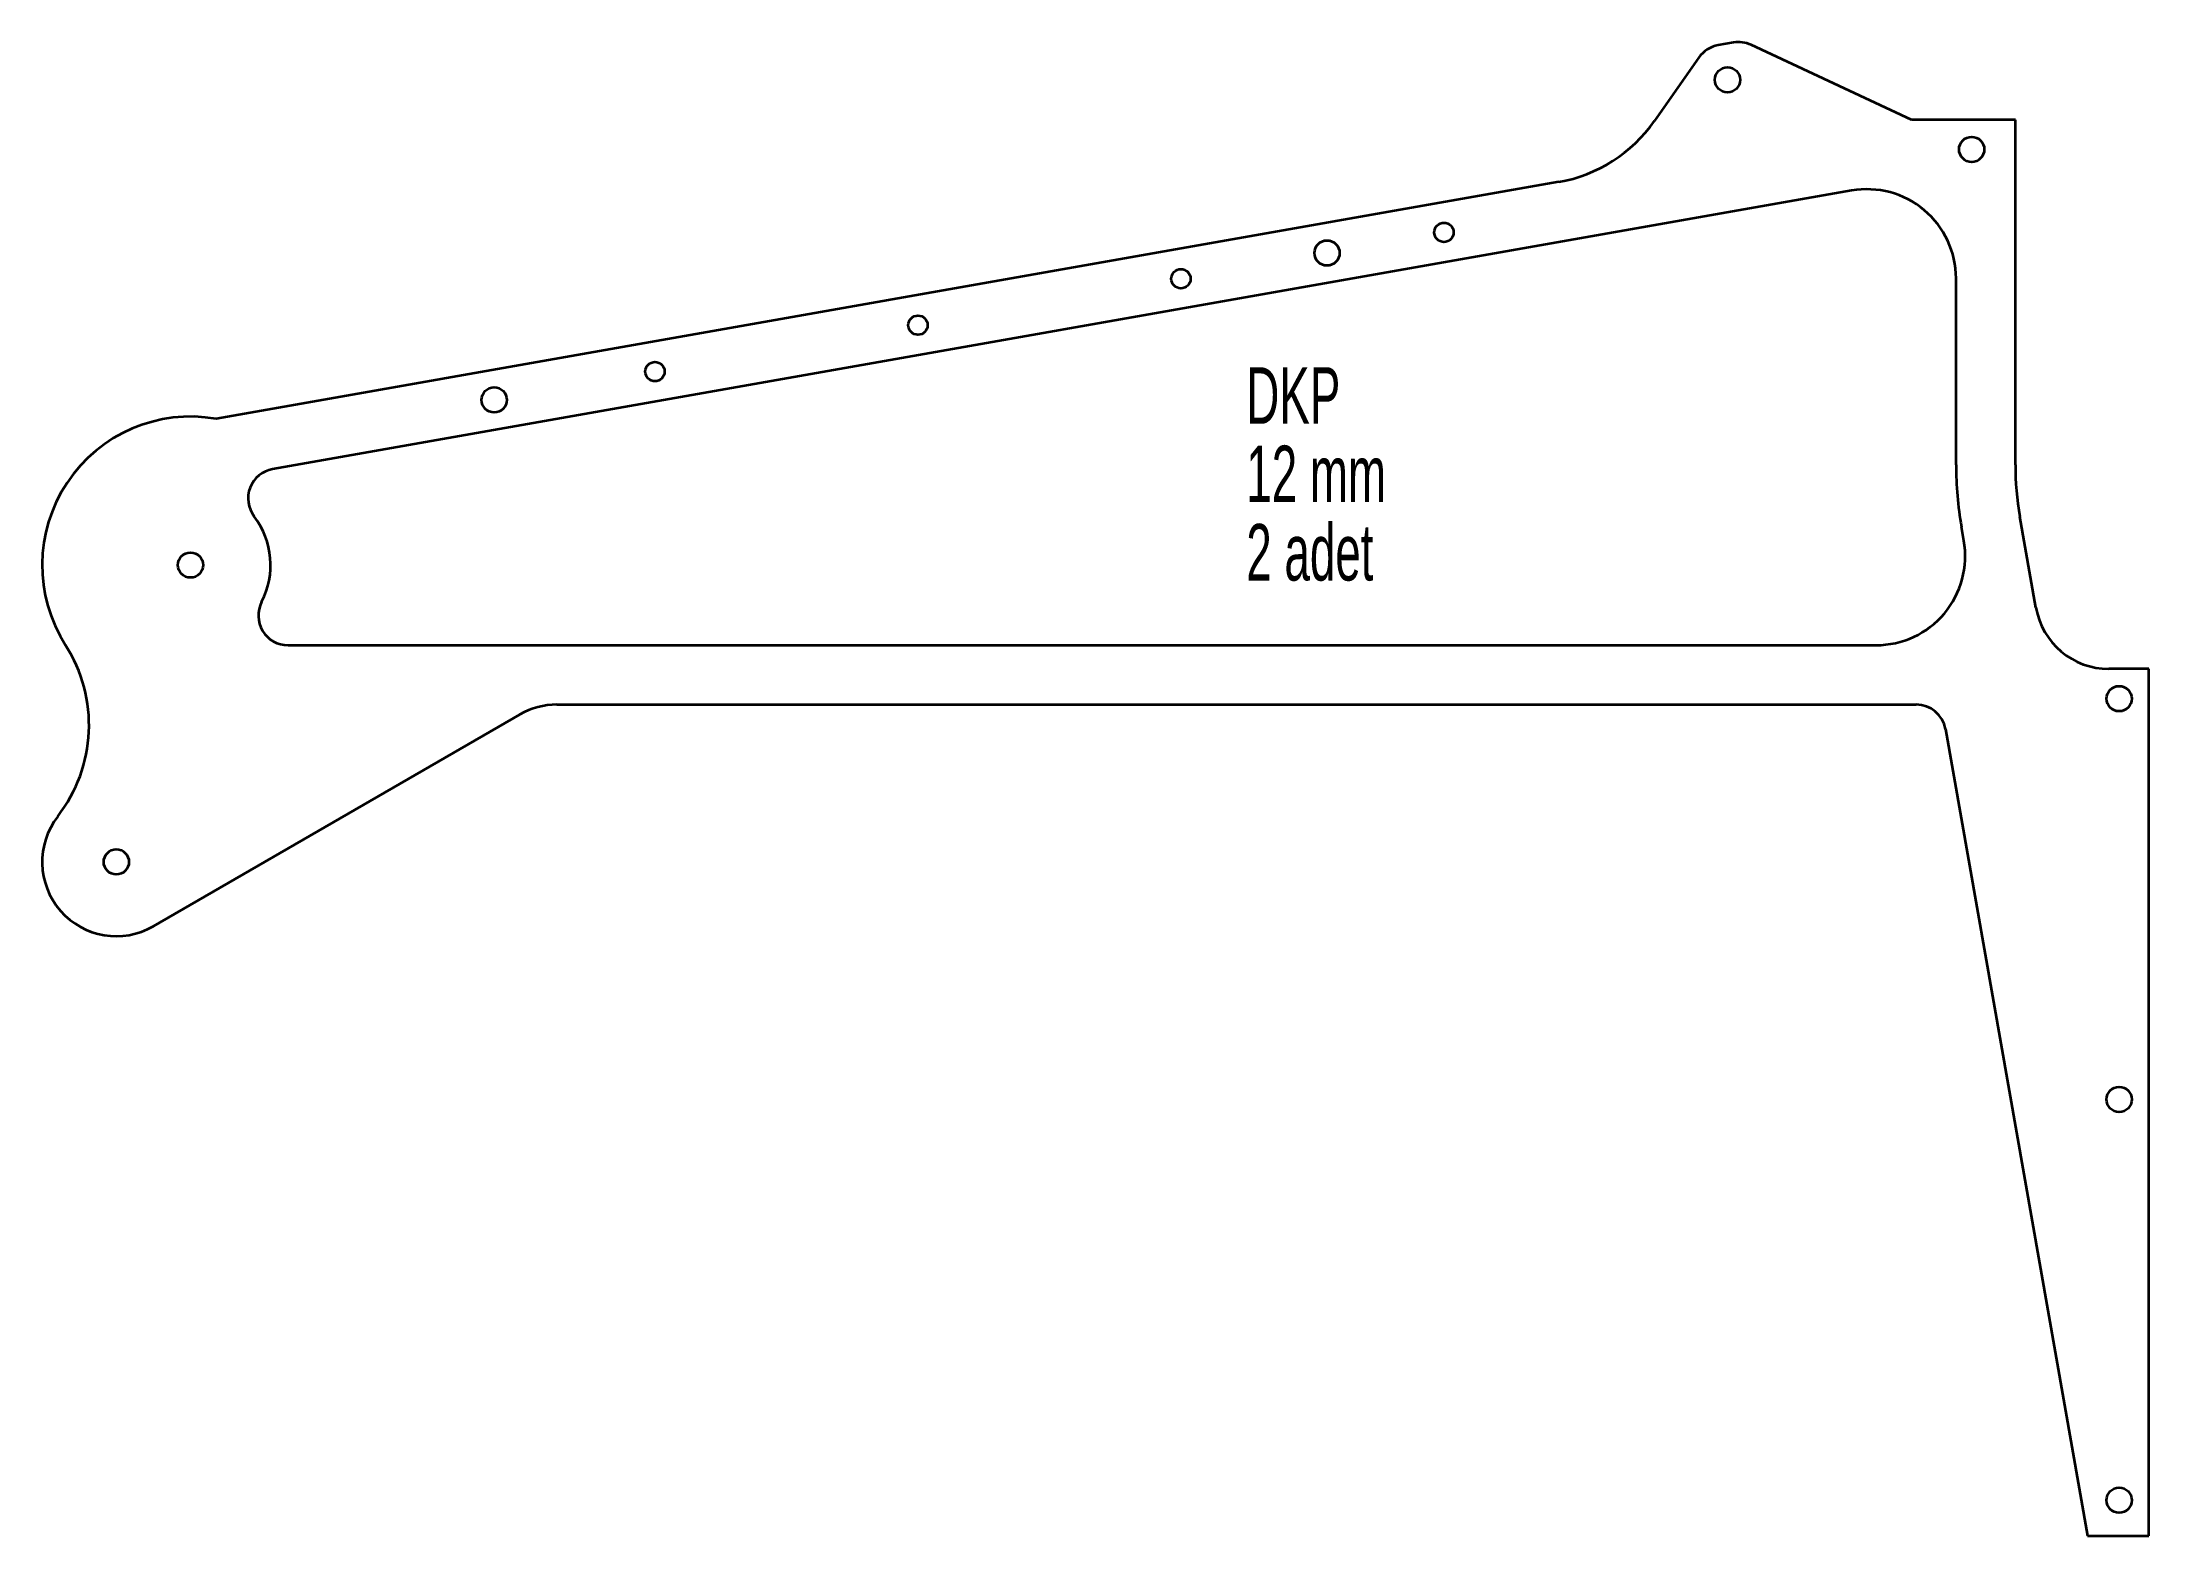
# Model space of a CAD drawing. Header units: millimetres. Extents: x -251 to 459, y -61 to 442.
import ezdxf

# ---------------------------------------------------------------- set-up
doc = ezdxf.new("R2010")
doc.units = ezdxf.units.MM
doc.styles.add('SLDTEXTSTYLE0', font='TXT', dxfattribs={"width": 0.605})

# ---------------------------------------------------------------- blocks, each defined once
blk = doc.blocks.new('SW_NOTE_0')
at = {"color": 0, "linetype": 'Continuous', "lineweight": 0, "char_height": 19.05, "attachment_point": 1, "style": 'SLDTEXTSTYLE0'}
for s, insert in [('DKP', (0, 24.56)), ('12 mm', (0, -1.84)), ('2 adet', (0, -28.24))]:
    blk.add_mtext(s, dxfattribs=dict(at, insert=insert))

msp = doc.modelspace()

# ---------------------------------------------------------------- linework, layer by layer
at = {"color": 7, "linetype": 'Continuous', "lineweight": 35}
for p, q in [((319.15, 441.48), (313.94, 440.57)), ((379.14, 415.51), (325.11, 440.7)), ((307.48, 436.45), (292.53, 415.11)), ((414.14, 415.51), (379.14, 415.51)), ((414.14, 299.26), (414.14, 415.51)), ((260.26, 394.55), (-192.23, 314.76)), ((358.93, 391.63), (-173.19, 297.81)), ((394.14, 299.26), (394.14, 362.09)), ((396.79, 273.72), (395.96, 278.42)), ((421.07, 251.17), (415.66, 281.89)), ((-168, 238.51), (367.24, 238.51)), ((459.14, 230.51), (445.69, 230.51)), ((459.14, -61.49), (459.14, 230.51)), ((-213.36, 143.86), (-89.87, 215.16)), ((-77.37, 218.51), (380.74, 218.51)), ((390.59, 210.25), (438.51, -61.49)), ((438.51, -61.49), (459.14, -61.49))]:
    msp.add_line(p, q, dxfattribs=at)
for centre, radius in [((317.14, 428.94), 4.25), ((399.42, 405.51), 4.25), ((221.57, 377.57), 3.25), ((182.17, 370.62), 4.25), ((132.93, 361.94), 3.25), ((44.3, 346.31), 3.25), ((-44.33, 330.68), 3.25), ((-98.5, 321.13), 4.25), ((-200.86, 265.51), 4.25), ((449.14, 220.51), 4.25), ((-225.86, 165.51), 4.25), ((449.14, 85.51), 4.25), ((449.14, -49.49), 4.25)]:
    msp.add_circle(centre, radius, dxfattribs=at)
for centre, radius, start, end in [((315.67, 430.72), 10, 100, 145), ((320.88, 431.64), 10, 65, 100), ((251.58, 443.79), 50, 280, 325), ((364.14, 362.09), 30, 0, 100), ((-200.86, 265.51), 50, 80.05156, 212.6499), ((514.14, 299.26), 120, 180, 190), ((514.14, 299.26), 100, 180, 190), ((-171.45, 287.96), 10, 100, 217.35223), ((-200.86, 265.51), 27, 332.64777, 37.35223), ((367.24, 268.51), 30, 270, 10), ((-168, 248.51), 10, 152.64777, 270), ((445.69, 255.51), 25, 190, 270), ((-285.06, 211.56), 50, 322.12112, 32.6499), ((-77.37, 193.51), 25, 90, 120), ((380.74, 208.51), 10, 10, 90), ((-225.86, 165.51), 25, 142.12112, 300)]:
    msp.add_arc(centre, radius, start, end, dxfattribs=at)

# ---------------------------------------------------------------- block references
at = {"color": 7, "linetype": 'Continuous', "lineweight": 0}
msp.add_blockref('SW_NOTE_0', (154.96, 307.58), dxfattribs=at)

doc.saveas('drawing.dxf')
